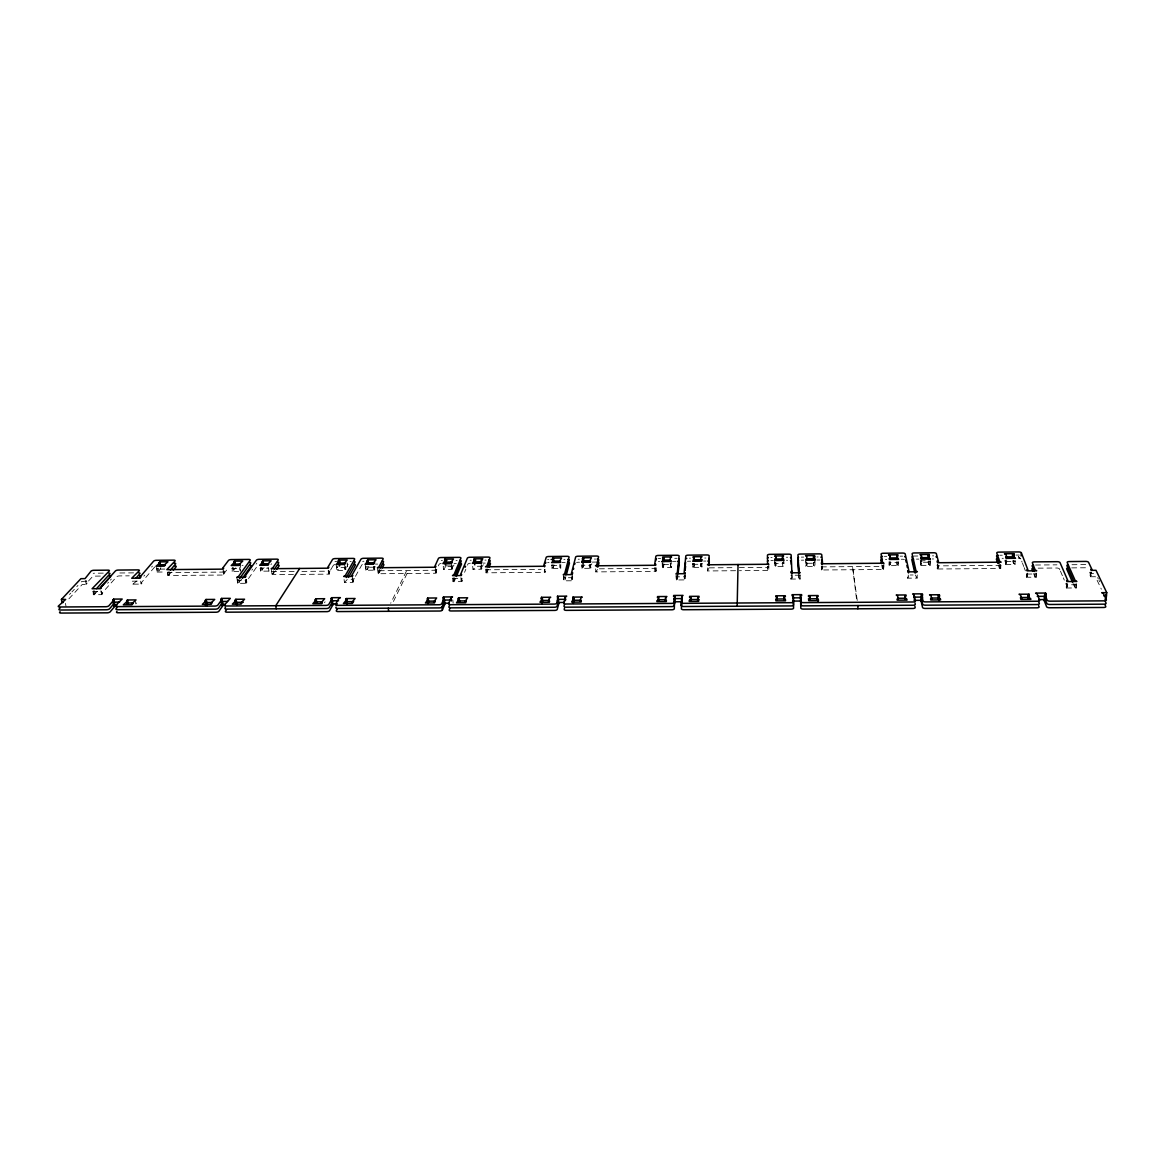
<?xml version="1.0" encoding="UTF-8"?>
<svg xmlns="http://www.w3.org/2000/svg" width="1165" height="1165" viewBox="0 0 1165 1165"><rect width="100%" height="100%" fill="white"/><g stroke="black" fill="none" stroke-linecap="round" stroke-linejoin="round"><path stroke-width="0.75" stroke-dasharray="5 3.75" d="M800.137 574.928L800.18 579.005L790.918 579.078L790.875 575M790.918 579.078L790.86 578.117L792.025 578.102L792.025 574.986M800.18 579.005L798.957 578.058L798.972 574.928M815.019 560.147L814.961 566.321L805.845 566.408L805.874 560.219M805.845 566.408L805.772 565.476L806.908 565.462L806.923 562.389L805.787 562.389L805.86 563.321L814.99 563.234L814.903 562.316L813.767 562.331L813.738 565.404L814.961 566.321M883.9 563.219L883.711 569.467L821.398 569.991L821.34 565.957M821.398 569.991L821.398 566.481M821.31 569.059L822.461 569.044L822.49 565.942M883.711 569.467L882.386 568.535L882.386 564.909M883.551 568.52L883.638 565.418L882.473 565.418M889.186 565.68L889.288 562.564L898.535 562.491L898.433 565.593L889.186 565.68L889.113 561.647M889.012 564.748L890.162 564.734L890.264 561.632M898.433 565.593L897.094 564.676L897.196 561.574M898.244 564.661L898.346 561.559M917.234 574.942L917.117 578.088L907.681 578.175L907.797 575.015M920.612 564.472L920.729 561.355L921.894 561.341L920.831 565.404L930.121 565.316L930.384 559.084M920.831 565.404L921.078 559.156M930.121 565.316L928.723 564.399L928.855 561.282L930.019 561.268L930.252 562.2L920.947 562.287L920.729 561.355M929.888 564.384L930.019 561.268M1000.851 565.04L1000.75 568.476L937.286 569.015L937.184 564.938M937.286 569.015L937.563 562.739M937.039 568.069L938.218 568.054L938.349 564.938M1000.75 568.476L999.235 567.544L999.439 564.399M1000.415 567.53L1000.619 564.384M708.917 567.981L707.592 570.952L738.129 570.69M1005.38 563.714L1005.584 560.583L1006.545 563.714L1005.38 563.714L1005.715 564.661L1015.123 564.574L1014.992 560.496L1015.123 564.574M1005.715 564.661L1006.109 558.385M1006.545 563.714L1006.749 560.583M1014.773 563.642L1013.594 563.642L1013.812 560.511M1036.384 573.748L1036.238 577.17L1026.627 577.243L1026.482 573.093M1026.627 577.243L1026.744 573.763M1026.263 576.282L1027.457 576.267L1027.69 573.078M692.898 567.384L692.898 563.423L692.898 567.384L701.869 567.311L701.927 566.394L700.806 566.408L700.733 563.35M1036.238 577.17L1034.651 576.209L1034.884 573.02M1035.86 576.194L1036.093 573.02M700.806 566.408L701.024 563.671L702.131 563.656M1076.242 583.971L1076.285 587.961L1066.47 588.019L1066.31 583.796M1066.47 588.019L1067.009 581.553M1066.048 587.014L1067.271 587.014L1067.533 583.782M692.986 566.467L694.107 566.467L694.34 563.729L693.219 563.744M1076.285 587.961L1074.625 586.956L1074.902 583.723M1075.848 586.956L1076.125 583.723M1090.12 575.772L1090.396 572.583L1091.62 572.568L1090.571 576.748L1095.42 576.719L1101.362 589.199M1090.571 576.748L1091.154 570.34M676.064 573.763L676.268 579.966L685.355 579.893L685.457 578.947L684.321 578.947L684.336 574.782M684.321 578.947L684.627 575.743M676.268 579.966L677.506 579.005L677.52 574.84M677.506 579.005L677.957 574.724M677.404 575.903L676.166 576.864L685.268 576.792L685.355 575.845L684.219 575.86M671.302 567.573L670.195 563.627L671.302 563.612L671.2 564.53L662.273 564.603L663.511 563.685L663.613 566.729L662.375 567.661L671.302 567.573L671.098 561.472M670.297 566.671L670.618 563.947L671.724 563.933M663.613 566.729L663.963 564.006L662.856 564.006M655.939 567.413L656.055 570.457L654.948 570.471L655.298 567.938M595.65 568.855L595.825 571.899L655.939 571.389L655.866 567.923M655.939 571.389L656.055 570.457M597.47 569.452L595.825 571.899M590.772 568.287L590.597 565.243L581.786 565.331L581.961 568.36L590.772 568.287L590.801 564.341M591.602 564.646L591.82 563.758M590.975 567.37L589.883 567.384L590.509 564.661M581.961 568.36L583.942 564.719M563.278 574.694L563.685 580.825L572.612 580.767L572.656 576.748L571.534 576.762L571.738 579.835L572.845 579.821M571.738 579.835L572.539 576.646M572.656 576.748L572.423 577.694L563.481 577.767L563.729 576.821L564.85 576.821L565.04 579.879L563.685 580.825M565.04 579.879L565.884 576.69M551.977 568.622L552.035 564.69L551.977 568.622L560.744 568.549L560.787 564.617L559.899 567.646L560.991 567.632M552.239 567.704L553.331 567.704L554.103 564.996M544.841 569.394L544.244 571.418L545.337 571.403L545.074 572.321L486.023 572.816L485.907 569.408M486.023 572.816L488.397 569.394M472.699 566.307L472.975 569.306L481.611 569.234L481.698 565.331L480.621 565.345L480.883 568.345L481.96 568.331M483.344 564.734L480.883 568.345M481.698 565.331L481.349 566.234L476.15 566.277M472.975 569.306L474.403 568.404M453.025 578.131L453.098 581.685L461.864 581.626L461.966 577.651M461.864 581.626L461.777 578.117M462.257 580.68L461.151 580.694L462.01 578.583M464.573 572.321L465.825 569.234M467.485 565.156L467.908 564.137A2.184 0.874 -5.2 0 1 470.412 563.234M453.098 581.685L453.185 577.724M453.491 580.753L454.583 580.753L455.457 578.641M452.209 565.593L451.816 566.496L443.21 566.569L443.516 569.568L452.122 569.496L452.209 565.593L451.132 565.607L451.423 568.593L452.501 568.593M454.03 565.01L451.423 568.593M446.151 565.972L443.516 569.568M377.416 567.748L378.13 573.733L436.161 573.238L436.249 569.336M436.234 569.394L435.841 570.238L377.78 570.748L379.586 569.336M436.569 572.335L435.492 572.335L436.831 569.35M438.39 565.884L439.045 564.399A2.184 0.874 -5.7 0 1 441.185 563.51M393.421 601.475L407.08 573.486L406.745 570.486L390.683 603.252M378.13 573.733L381.508 569.336M374.373 570.166L374.489 566.307L374.373 570.166L365.868 570.238L365.14 564.297M374.853 569.277L373.79 569.277L375.232 566.612M365.868 570.238L365.999 566.379L365.504 567.268L374.009 567.195M366.363 569.35L367.426 569.336L368.883 566.671L367.834 566.671M344.083 579.515L344.461 582.529L353.082 582.456L353.213 578.524L352.136 578.539L352.529 581.539L353.607 581.539M352.529 581.539L354.276 578.408M355.442 576.326L361.689 565.112A2.17 0.845 -6.8 0 1 362.664 564.486M353.213 578.524L351.087 579.456M347.257 579.5L344.461 582.529M346.384 566.86L344.84 569.539L344.447 566.569L345.51 566.569L345.889 569.525M324.525 602.771L325.093 601.795M345.51 566.569L345 567.457L336.525 567.53L338.112 566.627M344.607 564.486L345.379 570.428L336.918 570.5L337.049 566.641M300.57 574.389L329.142 574.141L329.273 570.268M329.68 573.238L328.617 573.253L330.103 570.777M330.7 569.787L331.865 567.821M332.156 567.326L333.336 565.375A2.17 0.845 -7.2 0 1 334.938 564.574M329.142 574.141L328.938 570.835M293.449 574.447L272.129 574.622L272.29 570.763L271.678 571.666L294.789 571.462M272.726 573.733L275.785 570.748M268.969 571.098L268.518 568.141L260.159 568.214L260.611 571.17L268.969 571.098L269.581 570.195L268.533 570.209L268.081 567.268M270.95 564.603L271.561 563.729M260.611 571.17L260.785 567.326M261.237 570.268L264.12 567.603M246.383 579.384L246.864 582.369L245.8 582.384L257.305 566.074A2.184 0.83 -8.3 0 1 257.815 565.666M236.772 577.389L237.747 583.359L246.208 583.286L246.864 582.369M246.208 583.286L246.223 579.617M251.873 570.166L252.587 569.146M256.14 564.137L256.839 563.132M237.747 583.359L237.922 579.456M238.403 582.442L241.679 579.311M237.835 579.573L237.252 580.374L245.742 580.301M238.81 571.36L232.17 571.418L235.796 567.865M232.17 571.418L232.33 567.588L232.811 570.53M167.629 572.292L167.935 575.51L223.971 575.029L224.146 571.185L223.112 571.2L223.593 574.141L224.641 574.141M224.146 571.185L223.476 572.088L167.396 572.568M223.593 574.141L228.704 567.297M167.935 575.51L168.139 571.68M168.663 574.607L171.706 572.146M136.625 602.96L135.824 603.921L135.227 600.878M156.081 566.219L157.159 572.073L158.935 571.17L160.857 567.675M158.935 571.17L158.396 568.258L157.362 568.258L156.62 569.146L164.833 569.073M154.683 567.005L140.921 583.199L141.97 583.184L141.183 584.102L132.868 584.16L132.446 581.044M132.3 581.204L140.717 581.029M143.863 576.136L144.737 575.117M151.596 567.078L152.455 566.088M136.48 581.16L132.868 584.16M100.889 590.757L101.501 593.742L116.573 576.821A2.228 0.816 -10.1 0 1 119.413 575.918L129.242 575.83M93.185 591.208L93.317 594.718L101.719 594.66L102.549 593.728L101.938 590.742M92.705 591.747L101.53 591.208M107.588 583.286L108.534 582.223M110.413 580.126L111.345 579.078M93.317 594.718L97.146 591.616M68.91 598.81L82.147 584.553L86.268 584.524L87.113 583.621L86.501 580.68M86.137 581.073L81.535 581.612L82.147 584.553M69.492 594.5L70.716 593.189M71.939 591.893L74.356 589.286M76.773 586.709L77.968 585.427M336.67 561.515L335.564 561.53A2.184 0.845 -7.2 0 0 334.967 561.559M350.053 561.384L351.175 561.384M441.273 560.525L442.409 560.511M456.025 560.38L457.161 560.38M470.136 560.249L471.272 560.234M484.946 560.117L486.082 560.103M563.845 559.36L564.996 559.346M578.204 559.229L579.355 559.215M594.441 559.069L595.606 559.069M658.298 558.472L660.642 558.443M674.739 558.312L677.098 558.297M689.36 558.181L690.539 558.166M704.709 558.035L705.888 558.02M770.91 557.409L772.104 557.394M786.448 557.249L787.642 557.249M801.331 557.118L803.733 557.088M816.956 556.972L818.15 556.957M884.337 556.331L886.769 556.302M900.166 556.171L902.613 556.156M914.088 556.04L917.758 556.011M932.451 555.865L933.675 555.865M999.832 555.239L1002.308 555.21M1015.953 555.079L1018.428 555.064A2.374 0.917 3.2 0 1 1019.317 555.108M241.985 565.345L243.077 565.331M347.083 564.37L348.204 564.355M375.479 564.108L377.722 564.093M454.044 563.379L456.301 563.365M482.936 563.117L485.208 563.088M561.734 562.389L565.185 562.36M579.544 562.229L578.379 562.229A2.199 0.888 -3.5 0 0 576.602 562.578M592.286 562.113L595.766 562.069M658.414 561.501L659.579 561.486M672.496 561.37L676.02 561.326M690.627 561.195L688.267 561.224A2.228 0.903 -1.7 0 0 687.452 561.297M703.602 561.079L705.961 561.064M770.91 560.452L773.298 560.438M786.448 560.307L787.642 560.307M801.316 560.176L803.719 560.161M816.927 560.03L819.33 560.015A2.272 0.917 0.4 0 1 819.956 560.045M885.458 559.404L886.682 559.389M901.288 559.258L902.496 559.244A2.301 0.917 1.7 0 1 904.36 559.564M916.418 559.113L918.865 559.098M932.32 558.967L933.544 558.952M1002.118 558.326L1003.356 558.312M445.481 565.083L452.326 565.025M774.725 562.68L775.861 562.666L775.875 565.739L774.769 566.671L783.841 566.598L783.841 560.423M774.667 563.001L775.788 562.986L775.875 565.739M1004.376 560.933L1005.555 560.918M1013.739 560.846L1012.574 560.86L1013.594 563.642M231.689 568.476L240.005 568.404L240.471 571.345M551.773 565.593L560.54 565.52L560.744 568.549M692.826 564.326L701.781 564.253L701.854 563.336L701.869 567.311M1005.905 561.515L1015.327 561.443M337.442 569.598L338.505 569.598M783.652 562.011L782.56 562.928L782.676 565.68L783.841 566.598M157.159 572.073L165.372 572M103.277 573.122L94.452 573.209A2.243 0.801 -10.3 0 0 93.2 573.355M133.596 572.86L118.83 572.991A2.228 0.816 -10.1 0 0 118.029 573.063M301.924 571.403L328.734 571.17M485.747 569.802L541.143 569.321M599.393 568.811L655.822 568.331M709.427 567.865L734.256 567.646M739.353 567.603L768.784 567.34L768.769 566.481M821.427 566.889L883.813 566.35L883.638 565.418M1000.953 565.331L937.432 565.884L937.199 564.996M1035.554 565.025L1056.946 564.836M1071.989 564.719L1085.431 564.588A2.446 0.932 4.2 0 1 1086.348 564.661M767.648 569.51L767.619 566.423L767.648 569.51L768.798 570.428L739.396 570.69M100.336 576.078L95.035 576.122A2.228 0.816 -10.4 0 0 92.181 577.024L86.079 583.621L87.113 583.621M1038.175 568.156L1056.699 568.01A2.432 0.947 3.9 0 1 1059.495 568.942L1059.961 570.034M1071.727 567.879L1085.154 567.763A2.446 0.947 4.3 0 1 1087.79 568.433M452.792 578.656L461.573 578.583M910.156 575L913.112 574.971M1026.86 574.068L1036.471 573.981M1093.586 573.529L1090.862 573.544L1090.396 572.583M1076.562 584.728L1066.747 584.786L1066.397 583.985M101.501 593.742L102.549 593.728M1020.613 558.734L1018.327 556.622L1020.904 559.069M1097.678 577.607L1098.333 578.99M1099.003 580.374L1099.658 581.757M1089.654 572.219L1091.328 575.772M1073.096 583.505L1074.625 586.956M1060.441 571.141L1062.844 576.733M1063.339 577.855L1064.3 580.126M1065.786 583.549L1067.271 587.014M1033.617 573.559L1034.651 576.209M1021.705 561.181L1022.113 562.229M1022.52 563.292L1023.729 566.496M1024.151 567.573L1025.375 570.806M1026.627 574.068L1027.457 576.267M998.347 564.952L999.235 567.544M937.403 564.967L938.218 568.054M928.723 564.399L928.039 561.617L929.189 561.603L928.971 560.685L919.738 560.773L921.107 561.676L921.763 564.457M917.117 578.088L915.239 574.957M908.19 575.015L908.656 577.199L907.477 577.199L907.681 578.175M65.415 603.397L66.055 606.412M85.467 580.68L86.268 584.524M94.598 590.801L95.21 593.786M93.549 590.801L94.161 593.786M896.526 561.894L897.094 564.676M101.107 591.674L101.719 594.66M889.638 561.967L890.162 564.734M140.63 581.146L141.183 584.102M157.362 568.258L157.901 571.185M169.173 571.666L169.697 574.607M881.745 564.938L882.386 568.535M222.996 569.132L223.971 575.029M233.379 567.573L233.859 570.515M240.179 564.559L240.645 567.515M239.611 567.515L240.077 570.457M238.971 579.442L239.451 582.427M245.32 579.398L245.8 582.384M261.819 567.326L262.271 570.268M271.227 568.695L272.129 574.622M273.338 570.763L273.775 573.719M857.236 600.456L852.547 566.612L856.464 598.621M328.224 570.282L328.617 573.253M336.132 564.559L336.918 570.5M352.311 576.427L353.082 582.456M347.563 563.015L347.432 566.86L347.053 563.904M367.062 566.365L367.426 569.336M373.426 566.307L373.79 569.277M379.324 569.831L379.688 572.816M378.261 569.845L378.61 572.831M435.535 567.224L436.161 573.238M435.171 569.336L435.492 572.335M452.821 600.019L453.141 603.135M454.292 577.709L454.583 580.753M451.525 563.496L452.122 569.496M822.213 566.481L822.461 569.044M460.859 577.651L461.151 580.694M481.087 563.219L481.611 569.234M487.188 568.884L487.451 571.899M486.096 568.899L486.358 571.913M814.568 561.719L814.655 562.637L813.519 562.651L813.738 565.404M806.908 565.462L806.704 562.71L805.51 561.807M544.856 569.292L545.074 572.321M553.127 564.69L553.331 567.704M563.729 576.821L563.933 579.893M559.695 564.617L559.899 567.646M800.151 575.219L790.889 575.233M572.219 574.622L572.612 580.767M798.768 574.811L798.957 578.058M583.097 564.413L583.286 567.442M582.005 564.428L582.18 567.442M589.708 564.355L589.883 567.384M791.851 574.869L792.025 578.102M654.832 567.413L654.948 570.471M662.39 563.7L662.506 566.743M662.157 561.545L662.375 567.661M676.268 575.918L676.37 579.005M685.18 573.69L685.355 579.893M774.638 562.083L774.754 563.598L783.841 563.51L783.812 562.593L782.676 562.608L782.676 565.68M694.02 563.409L694.107 566.467M707.534 567.879L707.592 570.952M768.769 564.253L768.798 570.428M774.754 560.511L774.769 566.671M362.694 561.413A2.184 0.845 -6.8 0 1 363.917 561.253M547.608 559.666A2.199 0.888 -4 0 1 548.832 559.506M1018.225 558.181A2.374 0.917 3.3 0 1 1020.802 558.909M547.623 562.724A2.184 0.888 -4 0 1 549.05 562.506"/><path stroke-width="1.5" d="M564.501 608.232L564.224 609.353A2.345 1.005 -3.7 0 0 566.292 610.358L671.826 609.79A2.359 1.019 -1.9 0 0 674.302 608.742L674.739 596.451L673.559 596.465L673.676 595.461L683.054 595.402L681.787 596.407L681.394 608.712A2.374 1.019 -1.6 0 0 683.666 609.732L791.224 609.149A2.403 1.034 0.3 0 0 793.583 608.101L793.278 595.694L792.083 595.694L792.04 594.689L801.607 594.631L801.666 595.635L800.471 595.65L800.806 608.057A2.417 1.034 0.5 0 0 803.282 609.091L912.923 608.494A2.461 1.034 2.3 0 0 915.151 607.431L914.904 606.295M809.719 599.815L809.733 596.596L808.539 596.611L808.466 595.592L818.063 595.533L818.15 596.553L816.942 596.553L816.913 599.771L818.413 599.611L818.5 600.645L808.83 600.703L808.758 599.669M813.563 556.491L813.534 559.579L814.67 559.564L814.626 555.574L805.539 555.661L806.748 556.564L806.952 559.302L805.801 559.302L805.874 560.219L815.019 560.147L813.796 559.229L813.563 556.491L814.699 556.491M818.005 601.956L818.034 598.752L808.437 598.81M857.862 608.785L857.935 605.552M738.042 564.53L737.168 606.222M889.725 558.865L889.827 555.763L888.502 554.875L897.691 554.788L896.628 558.807L897.778 558.792M897.691 554.788L897.589 557.875L889.929 557.948M904.957 595.999L904.841 599.247L906.821 599.072L907.025 600.106L897.225 600.164L897.021 599.13L898.244 599.13L897.647 596.043L896.235 595.038L905.977 594.966L906.181 595.985L904.957 595.999L905.598 599.087M922.636 594.864L921.413 594.864L921.165 601.344L922.374 601.344L922.403 593.844L912.661 593.902L914.103 594.922L914.452 600.412M921.238 558.574L921.355 555.472L919.986 554.569L929.233 554.482L929.321 558.501L928.17 558.516L928.301 555.399L929.452 555.399M922.374 601.344L922.272 597.077L913.753 597.135M939.616 595.781L938.378 595.781L938.233 599.043L940.388 598.868L940.65 599.902L930.791 599.96L930.544 598.927L931.767 598.927L931.039 595.839L929.568 594.82L939.354 594.747L939.456 599.028L939.208 597.995L931.053 598.053M939.063 601.242L939.354 594.747M709.077 565.447L709.31 561.923A2.228 0.903 -1.4 0 0 707.752 561.079M708.815 565.418L709.237 558.88A2.228 0.903 -1.4 0 0 708.917 558.399M1014.162 554.584L1012.982 554.598L1012.778 557.729L1013.958 557.715L1013.812 553.666L1004.448 553.754L1005.948 554.671L1006.953 557.438L1005.774 557.452L1006.109 558.385L1015.545 558.297L1014.016 557.38M1013.812 553.666L1013.608 556.797L1005.803 556.87M1021.123 555.953L1021.341 552.822A2.374 0.903 3.2 0 0 1018.647 551.933L998.784 552.123A2.359 0.903 2.9 0 0 996.774 553.069L999.643 561.253L1001.143 562.171L937.563 562.739L937.315 561.807L938.495 561.792L936.354 553.652A2.33 0.903 2 0 0 933.806 552.763L914.205 552.953A2.315 0.903 1.8 0 0 912.122 553.885L915.967 570.821L917.365 571.782L907.914 571.855L907.71 570.894L908.889 570.894L905.205 553.943A2.315 0.903 1.6 0 0 902.715 553.055L883.216 553.244A2.301 0.903 1.3 0 0 881.089 554.176L882.56 562.302L883.9 563.219L821.471 563.787L821.383 562.855L822.534 562.841L821.747 554.758A2.272 0.903 0.4 0 0 819.388 553.87L800.137 554.059A2.272 0.903 0.1 0 0 797.938 554.977L798.986 571.797L800.209 572.743L790.918 572.816L790.875 571.869L792.04 571.855M1029.35 595.213L1028.098 595.213L1027.865 598.49L1030.501 598.315L1030.894 599.363L1020.904 599.422L1020.525 598.373L1021.763 598.373L1020.642 595.257L1019.025 594.237L1028.957 594.179L1029.103 598.49M1028.957 594.179L1028.724 597.456L1020.453 597.499M697.791 597.31L697.558 600.354L698.752 600.339L698.665 601.358L689.185 601.417L689.272 600.397L690.452 600.397L690.714 597.354L689.534 597.368L689.622 596.364L699.058 596.305L698.971 597.31L697.791 597.31L697.879 600.499M1044.204 600.616L1044.699 594.077L1045.952 594.063L1045.442 600.616L1044.204 600.616L1046.592 606.717A2.548 1.034 4.3 0 0 1049.519 607.766L1103.706 607.475A2.578 1.034 5 0 0 1105.745 606.397L1105.017 604.853M1045.442 600.616L1045.544 593.043L1035.612 593.101L1037.243 594.121L1039.573 600.179A2.548 1.034 4.1 0 1 1037.462 601.242L925.491 601.897A2.476 1.034 2.4 0 1 922.782 600.878L921.413 594.864M694.165 557.627L693.932 560.35L692.738 561.268L701.709 561.181L701.781 560.278L700.66 560.292L700.864 557.569L702.058 556.652L693.131 556.739L693.059 557.642L694.165 557.627L694.253 560.685M1021.341 552.822L1027.909 569.903L1026.715 569.903L1027.079 570.865L1036.704 570.792L1035.132 569.831L1032.365 562.841A2.417 0.932 3.5 0 1 1034.36 561.88L1057.208 561.676A2.432 0.932 3.8 0 1 1060.004 562.593L1067.81 580.549L1066.587 580.563L1067.009 581.553L1076.853 581.481L1075.179 580.49L1067.184 562.535A2.432 0.932 4 0 1 1069.15 561.574L1085.722 561.413A2.446 0.932 4.2 0 1 1088.561 562.346L1091.896 569.365L1090.688 569.379L1091.154 570.34L1096.003 570.297L1106.75 592.635L1106.124 599.203L1104.871 599.218M685.151 570.442L685.559 566.277M793.278 595.694L793.583 604.883A2.417 1.034 0.2 0 1 791.224 605.917L683.564 606.528A2.374 1.019 -1.7 0 1 681.307 605.509L681.787 596.407M681.307 605.509L682.107 599.582M684.743 570.53L685.573 562.185M677.637 573.777L679.21 559.171A2.228 0.903 -1.9 0 0 678.642 558.545M678.074 573.661L679.312 562.2A2.214 0.903 -1.9 0 0 677.593 561.341M674.739 596.451L674.098 602.363A2.374 1.019 -1.9 0 1 671.608 603.397L565.87 604.009A2.345 1.005 -3.7 0 1 563.802 603.019L565.316 597.164L566.714 596.16L557.511 596.218L558.821 603.499L557.263 609.382A2.345 1.005 -3.9 0 1 554.671 610.416L451.088 610.97A2.33 0.99 -5.7 0 1 449.224 609.979L449.821 608.509M665.623 597.514L665.244 600.543L666.424 600.543L666.307 601.562L656.871 601.606L657.002 600.601L658.691 600.732L658.575 597.558L657.409 597.572L657.541 596.567L666.904 596.509L665.623 597.514L665.725 600.703M662.637 557.933L662.754 557.03L671.637 556.943L670.414 557.86L670.079 560.569L671.2 560.554L671.098 561.472L662.157 561.545L663.395 560.627L663.744 557.918L662.637 557.933L662.754 560.977L663.861 560.962L663.744 557.918M662.754 560.977L662.87 560.074L669.962 560.001M658.181 600.587L658.575 597.558M655.109 565.389L655.327 563.875M655.749 560.875L655.968 559.389A2.214 0.888 -2.2 0 1 656.536 558.821M597.194 566.918L598.752 559.928A2.199 0.888 -3.2 0 0 597.15 559.069M598.024 566.933L598.912 562.943A2.199 0.888 -3.2 0 0 597.121 562.069M582.66 561.719L582.485 558.69L583.578 558.69L583.767 561.705L582.66 561.719L582.893 560.816L589.898 560.758M573.18 601.111L573.923 598.096L572.758 598.111L572.962 601.256L573.209 600.266L580.913 600.208M583.578 558.69L581.597 562.287L590.422 562.214L590.626 561.312L589.534 561.312L591.471 557.715L582.704 557.802L582.485 558.69M572.758 598.111L573.005 597.106L582.252 597.048L580.869 598.053L580.155 601.067L581.32 601.053L581.087 602.072L571.767 602.13L572.015 601.111L574.112 601.256L573.923 598.096M564.486 604.344L564.02 606.179A2.345 1.005 -3.7 0 0 566.074 607.183L671.724 606.601A2.374 1.019 -1.9 0 0 674.2 605.552L674.841 599.64L673.967 599.64M565.418 600.674L565.316 597.164M572.627 572.539L572.219 574.622L563.278 574.694L564.646 573.748L569.059 557.19A2.199 0.888 -3.7 0 0 567.122 556.317L548.628 556.506A2.199 0.874 -4 0 0 546.196 557.409L543.807 565.345L544.914 565.345L544.477 566.874M573.428 569.394L573.69 568.36M574.753 564.224L575.015 563.205M566.438 574.593L569.437 563.205A2.199 0.888 -3.7 0 0 567.894 562.346M558.821 603.499L557.671 603.499L557.511 596.218M565.404 574.694L569.248 560.205A2.199 0.888 -3.7 0 0 567.894 559.36M557.671 603.499L557.715 599.363L565.768 599.305M558.385 597.208L556.826 603.062A2.345 1.005 -3.9 0 1 554.234 604.082L450.462 604.693A2.33 0.976 -5.7 0 1 448.583 603.703L450.986 597.893L452.515 596.902L443.472 596.961L443.69 604.169L444.826 604.169L444.185 597.936L443.05 597.936M542.366 598.3L541.448 601.46L541.507 597.31L550.71 597.252L549.283 598.257L548.453 601.256L549.603 601.256L549.327 602.261L540.065 602.32L540.356 601.315L542.599 601.446L542.366 598.3L541.215 598.3M553.695 558.967L552.807 561.996L553.899 561.981L552.865 558.079L561.588 558.006L559.491 561.603L560.583 561.588L560.336 562.491L551.569 562.564L552.924 561.661M545.511 563.379L545.817 562.389M489.329 566.904L490.45 563.933A2.184 0.874 -4.9 0 0 489.009 563.074M487.946 566.889L490.188 560.947A2.184 0.874 -4.9 0 0 488.761 560.088M473.849 559.724L474.213 558.836L482.82 558.763L480.344 562.331L481.436 562.316L481.087 563.219L472.422 563.307L474.927 559.71L473.849 559.724L474.126 562.724L475.204 562.71L474.927 559.71M459.272 598.825L456.534 602.815L465.68 602.771L466.073 601.766L464.922 601.766L467.616 597.791L458.544 597.849L458.442 601.956L459.578 601.956L459.272 598.825L458.136 598.839M458.442 601.956L458.544 597.849M474.126 562.724L474.475 561.836L481.363 561.763M449.501 605.378L448.904 606.834A2.33 0.99 -5.7 0 0 450.768 607.839L554.453 607.256A2.345 1.005 -3.9 0 0 557.045 606.222L558.603 600.354L557.452 600.354M465.126 567.253L465.549 566.234M443.69 604.169L443.472 596.961M337.34 608.771L336.321 610.591A2.33 0.961 -7.6 0 0 338.01 611.581L439.686 611.028A2.33 0.99 -5.9 0 0 442.38 610.009L444.826 604.169M456.331 576.529L461.486 564.195A2.184 0.874 -5.4 0 0 460.088 563.336M442.38 610.009L442.059 606.878L444.506 601.053L443.37 601.067L443.792 600.077L451.7 600.019M455.166 575.612L461.194 561.224A2.184 0.874 -5.4 0 0 459.811 560.365M444.185 597.936L441.739 603.747A2.33 0.976 -5.9 0 1 439.03 604.751L337.18 605.363A2.33 0.961 -7.5 0 1 335.491 604.373L338.738 598.621L340.398 597.63L331.515 597.689L331.792 604.839L332.899 604.824L332.069 598.65L330.962 598.664M428.312 599.028L425.414 603.004L434.501 602.946L434.938 601.956L433.802 601.956L436.642 597.98L427.613 598.038L427.511 602.145L428.633 602.145L428.312 599.028L427.176 599.028M445.554 560.001L442.904 563.569L451.525 563.496L451.918 562.593L450.84 562.608L453.447 559.04L444.884 559.127L444.782 563.001L445.86 562.986L445.554 560.001L444.491 560.001M427.511 602.145L427.948 601.155L435.171 601.111M444.782 563.001L445.176 562.098L452.035 562.04M382.295 567.85L383.853 564.909A2.17 0.859 -6.6 0 0 382.571 564.049M380.373 567.836L383.489 561.952A2.184 0.859 -6.6 0 0 382.222 561.093M346.733 599.538L343.427 603.499L352.398 603.441L352.937 602.451L351.815 602.465L355.077 598.504L346.151 598.562L346.02 602.64L347.126 602.64L346.733 599.538L345.612 599.553M368.155 560.729L365.14 564.297L373.645 564.21L374.125 563.321L373.062 563.336L376.047 559.783L367.587 559.855L367.456 563.714L368.519 563.7L368.155 560.729L367.092 560.744M346.02 602.64L346.558 601.664L353.679 601.621M367.456 563.714L367.587 559.855M336.117 607.125L335.913 607.489A2.33 0.961 -7.6 0 0 337.588 608.465L439.365 607.897A2.33 0.976 -5.9 0 0 442.059 606.878M332.899 604.824L329.622 610.62A2.33 0.961 -7.7 0 1 326.812 611.64L226.986 612.178A2.33 0.932 -9.2 0 1 225.486 611.188L226.505 609.746M348.437 577.418L355.383 565.171A2.17 0.845 -7 0 0 354.145 564.311M346.282 577.534L355.005 562.214A2.184 0.845 -7 0 0 353.781 561.37M331.792 604.839L331.515 597.689M332.069 598.65L328.778 604.417A2.33 0.947 -7.7 0 1 325.967 605.421L225.952 606.004A2.33 0.932 -9.1 0 1 224.452 605.028L230.306 598.344L221.583 598.402L220.884 599.378L221.903 605.494L222.996 605.48L221.976 599.363L220.884 599.378M315.642 602.829L315.802 598.766L324.671 598.708L321.263 602.64L322.37 602.64L321.802 603.63L312.875 603.688L316.327 599.727L315.22 599.742L315.642 602.829L316.749 602.829L316.327 599.727M338.622 563.976L338.243 561.02L339.292 561.006L339.685 563.962L338.622 563.976L339.146 563.088L345.889 563.03M339.292 561.006L336.132 564.559L344.607 564.486L345.131 563.583L344.068 563.598L347.185 560.059L338.767 560.132L338.243 561.02M315.22 599.742L315.802 598.766M299.711 568.447L275.756 605.713L276.221 608.814M276.775 569.277L279.076 565.87A2.184 0.83 -8.1 0 0 277.78 565.01M274.343 569.277L278.639 562.928A2.184 0.83 -8 0 0 277.518 562.083M235.621 603.31L235.126 600.252L236.218 600.237L236.728 603.31L235.621 603.31L236.306 602.334L243.31 602.29M262.635 564.676L262.795 560.86L271.11 560.787L267.63 564.311L268.678 564.297L268.067 565.185L259.708 565.258L263.217 561.734L262.183 561.734L262.635 564.676L263.669 564.676L263.217 561.734M235.126 600.252L235.811 599.276L244.563 599.218L240.762 603.135L241.869 603.135L241.184 604.111L232.374 604.169L236.218 600.237M262.183 561.734L262.795 560.86M225.486 607.402L224.976 608.115A2.33 0.932 -9.2 0 0 226.476 609.091L326.389 608.538A2.33 0.961 -7.7 0 0 329.2 607.518L332.491 601.752L331.37 601.752L331.938 600.776L338.593 600.732M221.903 605.494L222.602 604.504L221.583 598.402M222.996 605.48L218.904 611.232A2.33 0.932 -9.3 0 1 215.991 612.237L117.971 612.761A2.345 0.903 -10.6 0 1 116.646 611.785L116.951 611.421M242.422 578.277L251.087 566.132A2.184 0.83 -8.4 0 0 249.834 565.273M239.713 578.408L250.635 563.205A2.184 0.83 -8.4 0 0 249.558 562.36M221.976 599.363L217.855 605.072A2.33 0.917 -9.3 0 1 214.942 606.077L116.748 606.645A2.345 0.888 -10.5 0 1 115.422 605.684L122.179 599.043L113.617 599.101L112.787 600.062L113.995 606.12L115.058 606.12L113.617 599.101M205.797 603.499L205.273 600.441L206.365 600.426L206.889 603.485L205.797 603.499L206.525 602.523L211.739 602.494M234.296 564.938L234.456 561.137L242.742 561.064L239.131 564.574L240.179 564.559L239.524 565.447L231.209 565.52L234.849 561.996L233.816 562.011L234.296 564.938L235.33 564.938L234.849 561.996M205.448 605.451L206.889 603.485M206.365 600.426L202.375 604.344L211.142 604.3L211.855 603.31L210.763 603.324L214.709 599.407L206.001 599.465L205.273 600.441M233.816 562.011L234.456 561.137M173.308 570.195L176.09 566.816A2.184 0.801 -9.4 0 0 174.75 565.957M170.381 570.195L175.566 563.904A2.184 0.801 -9.3 0 0 174.24 563.059M126.621 600.936L127.699 600.936L123.33 604.824L131.98 604.781L132.795 603.79L131.718 603.805L136.043 599.917L127.436 599.975L126.621 600.936L127.218 603.98L128.034 603.004L133.189 602.975M159.576 565.637L160.61 565.622L160.071 562.71L156.081 566.219L164.309 566.146L165.037 565.258L164.017 565.273L167.964 561.778L159.78 561.85L159.052 562.724L159.576 565.637L160.319 564.763L165.226 564.719M116.951 607.664L116.034 608.742A2.345 0.903 -10.5 0 0 117.359 609.703L215.467 609.164A2.33 0.932 -9.3 0 0 218.379 608.159L222.486 602.422L221.394 602.436L222.093 601.46L227.539 601.431M115.058 606.12L110.18 611.814A2.345 0.903 -10.7 0 1 107.165 612.819L60.973 613.067A2.359 0.888 -11.2 0 1 59.75 612.091L60.085 611.741M138.955 578.262L153.591 561.195A2.199 0.801 -9.5 0 1 156.372 560.307L173.716 560.147A2.199 0.801 -9.3 0 1 175.041 560.991L166.857 569.627L222.996 569.132L223.665 568.229L222.617 568.243L228.457 560.467A2.184 0.816 -8.6 0 1 231.18 559.579L248.728 559.418A2.184 0.816 -8.4 0 1 250.169 560.263L238.49 576.457L236.772 577.389L245.262 577.316L245.902 576.398L244.854 576.413L256.387 560.205A2.184 0.816 -8.2 0 1 259.081 559.317L276.717 559.142A2.184 0.83 -8 0 1 278.202 560.001L272.887 567.792L271.227 568.695L328.341 568.185L328.88 567.282L327.816 567.297L332.549 559.477A2.184 0.845 -7.2 0 1 335.171 558.574L353.024 558.399A2.184 0.845 -7 0 1 354.626 559.258L345.291 575.568L343.69 576.5L352.311 576.427L352.835 575.51L351.757 575.525L360.961 559.2A2.184 0.845 -6.8 0 1 363.553 558.297L381.494 558.122A2.184 0.845 -6.5 0 1 383.139 558.982L378.96 566.831L377.416 567.748L435.535 567.224L435.943 566.321L434.865 566.336L438.433 558.443A2.184 0.859 -5.7 0 1 440.967 557.54L459.141 557.365A2.184 0.859 -5.4 0 1 460.903 558.239L453.986 574.665L452.501 575.597L461.282 575.539L461.675 574.607L460.568 574.607L467.34 558.166A2.184 0.859 -5.2 0 1 469.859 557.263L488.106 557.088A2.184 0.874 -4.9 0 1 489.926 557.948L486.926 565.87L485.485 566.787L544.638 566.248M113.995 606.12L116.966 605.145M135.912 578.219L139.815 573.69A2.228 0.816 -9.9 0 0 138.708 572.816M100.044 588.412L108.549 578.947M109.481 577.913L110.413 576.879A2.228 0.816 -10.2 0 0 109.175 576.005M96.549 588.645L109.83 573.952A2.228 0.816 -10.2 0 0 108.767 573.078M60.085 607.999L59.095 609.062A2.359 0.888 -11.2 0 0 60.318 610.023L106.554 609.776A2.345 0.888 -10.7 0 0 109.568 608.771L114.461 603.091L113.384 603.091L114.228 602.13L119.573 602.101M63.391 602.451L62.065 602.465L61.425 599.436L80.909 578.67L85.045 578.626L90.986 571.185A2.243 0.801 -10.3 0 1 93.855 570.282L108.01 570.151A2.228 0.801 -10.2 0 1 109.248 571.025L92.093 588.747L100.496 588.689L101.34 587.757L100.292 587.772L115.408 570.966A2.228 0.816 -10 0 1 118.262 570.064L137.965 569.889A2.228 0.816 -9.8 0 1 139.247 570.748L131.732 578.248L140.062 578.175L140.834 577.272L139.8 577.287M159.052 562.724L160.071 562.71M782.56 556.797L782.662 559.52L783.841 560.423L774.754 560.511L775.861 559.593L775.774 556.855L774.623 555.967L783.652 555.88L782.56 556.797L782.56 559.87L783.695 559.855M338.899 561.501L340.02 561.486M444.666 560.496L446.938 560.467M474.679 560.205L475.83 560.19M551.147 559.477L553.448 559.462M1012.225 555.122L1013.463 555.108M234.937 564.064L239.903 564.02M263.246 563.802L268.227 563.758M367.951 562.826L374.708 562.768M560.045 561.035L553.069 561.093L552.865 558.079M693.219 559.783L702.131 559.71M774.623 559.025L783.652 558.938M807.345 558.719L814.597 558.661L814.67 559.564M921.399 557.656L929.102 557.584L929.321 558.501M339.292 564.442L340.398 564.428M444.972 563.467L447.229 563.438M474.956 563.19L476.092 563.176M581.859 562.2L584.175 562.185M661.924 561.457L664.268 561.443M812.121 560.074L814.524 560.059M928.651 558.996L929.874 558.996M1012.021 558.239L1013.259 558.224M767.604 563.336L768.769 564.253L707.461 564.792L708.64 563.875L709.179 555.836A2.228 0.903 -1.4 0 0 707.009 554.962L688.093 555.152A2.228 0.888 -1.7 0 0 685.792 556.069L684.132 572.758L685.268 572.743L685.18 573.69L676.064 573.763L677.302 572.816L679.122 556.127A2.228 0.888 -1.9 0 0 676.996 555.254L658.181 555.443A2.214 0.888 -2.2 0 0 655.851 556.346L654.701 564.355L655.822 564.341L655.691 565.258L595.475 565.797L596.8 564.879L598.577 556.899A2.199 0.888 -3.2 0 0 596.596 556.04L578.015 556.215A2.199 0.888 -3.5 0 0 575.612 557.132L571.345 573.69L572.466 573.69M61.425 599.436L65.662 599.422L58.439 606.018A2.359 0.874 -11.1 0 0 59.663 606.994L105.942 606.717A2.359 0.888 -10.6 0 0 108.942 605.727L113.85 600.062L112.787 600.062M1106.75 592.635L1101.726 592.679L1103.473 593.699L1106.371 599.786A2.592 1.034 4.9 0 1 1104.333 600.849L1050.029 601.169A2.548 1.034 4.2 0 1 1047.102 600.135L1044.699 594.077M784.162 596.771L784.278 599.815L785.487 599.815L785.516 600.834L775.905 600.892L775.875 599.873L777.07 599.859L776.982 596.815L775.788 596.815L775.759 595.81L785.312 595.737L785.356 596.757L784.162 596.771L784.162 599.975M673.778 598.635L681.976 598.577M792.622 597.893L800.996 597.834M1037.229 596.364L1045.296 596.305L1045.704 597.339L1044.452 597.354L1046.84 603.426A2.548 1.034 4.3 0 0 1049.767 604.475L1104.027 604.169A2.592 1.034 5 0 0 1106.051 603.091L1105.323 601.562M1103.925 595.941L1106.444 595.927L1105.745 594.485M316.225 601.854L321.54 601.81M458.835 600.965L466.102 600.922M541.74 600.456L549.399 600.412M657.657 599.742L665.463 599.684M689.724 599.538L699.131 599.48M775.759 599.014L785.312 598.956M800.908 598.854L800.821 604.839A2.417 1.034 0.4 0 0 803.311 605.858L913.04 605.232A2.461 1.034 2.2 0 0 915.268 604.184L915.035 603.048M897.749 598.257L905.86 598.213M127.218 603.98L128.296 603.965L127.436 599.975M808.51 599.829L809.966 599.669L809.733 596.596M222.602 604.504L225.326 604.489M332.345 603.849L337.34 603.819M444.113 603.179L449.18 603.15M557.933 602.494L564.253 602.465M673.88 601.81L682.078 601.752M792.622 601.096L800.981 601.038M914.234 600.368L922.141 600.31M1038.845 599.611L1045.034 599.582M673.923 602.815L674.943 602.8M1073.882 581.422L1066.922 565.709A2.432 0.932 4 0 1 1068.247 564.777M1072.586 582.354L1066.659 568.87A2.432 0.947 4.1 0 1 1067.985 567.952M1045.544 593.043L1045.952 594.063M1034.2 571.258L1032.132 566.015A2.417 0.932 3.6 0 1 1033.501 565.083M1032.758 571.36L1031.899 569.161A2.417 0.947 3.6 0 1 1033.268 568.243M1038.598 601.562L1039.326 603.47A2.534 1.034 4.1 0 1 1037.214 604.548L925.345 605.174A2.476 1.034 2.4 0 1 922.651 604.14L921.282 598.111L922.505 598.111L922.272 597.077M1038.641 605.611L1039.078 606.761A2.534 1.034 4.1 0 1 1036.981 607.824L925.214 608.436A2.476 1.034 2.5 0 1 922.52 607.402L921.165 601.344M1012.982 554.598L1013.958 557.715M1028.098 595.213L1029.263 598.329M999.075 563.365L996.585 556.186A2.359 0.917 3 0 1 998.172 555.268M997.808 563.394L996.395 559.302A2.359 0.917 3 0 1 998.405 558.355M936.354 557.263L936.223 556.754A2.33 0.917 2.1 0 0 936.063 556.506M937.286 560.816L937.679 562.36M928.301 555.399L928.986 558.166L930.384 559.084L921.078 559.156L920.86 558.239L922.025 558.224L921.355 555.472M938.378 595.781L939.15 598.868M915.603 572.903L912.006 556.987A2.315 0.917 1.8 0 1 912.69 556.258M914.743 572.801L911.889 560.074A2.315 0.917 1.8 0 1 913.564 559.156M914.103 594.922L915.399 600.922A2.476 1.034 2.2 0 1 913.156 601.97L803.326 602.625A2.417 1.034 0.4 0 1 800.836 601.606L800.471 595.65M905.773 560.176L906.224 562.273M906.909 565.447L907.375 567.573M908.074 570.792L908.54 572.962M896.73 555.705L897.298 558.457L898.637 559.375L889.376 559.462L889.201 558.53L890.351 558.516L889.827 555.763M159.78 561.85L160.319 564.763M882.109 563.365L881.002 557.278A2.301 0.917 1.3 0 1 882.502 556.375M881.468 563.409L880.915 560.35A2.301 0.917 1.4 0 1 882.415 559.462M206.001 599.465L207.05 605.582M235.811 599.276L236.815 605.392M338.767 560.132L339.539 566.044M346.151 598.562L346.966 604.751M388.265 608.188L388.629 611.305M427.613 598.038L428.283 604.271M450.986 597.893L451.292 601.009M444.884 559.127L445.481 565.083M821.908 559.841L822.344 564.413M821.922 563.423L822.024 564.442M474.213 558.836L474.752 564.821M481.393 559.651L481.655 562.651M816.942 596.553L817.204 599.625M541.507 597.31L541.958 603.587M573.005 597.106L573.398 603.412M798.899 573.85L797.923 558.05A2.257 0.903 0.1 0 1 798.549 557.409M798.695 573.748L797.923 561.122A2.257 0.917 0.1 0 1 798.535 560.467M582.704 557.802L583.068 563.831M791.967 573.908L791.151 555.05A2.257 0.903 -0.1 0 0 788.851 554.161L769.686 554.351A2.257 0.903 -0.4 0 0 767.458 555.283L767.589 564.384M791.312 564.297L791.137 561.181A2.257 0.903 -0.1 0 0 790.452 560.54M791.632 570.602L791.792 573.806M690.714 597.354L690.801 600.543M776.982 596.815L776.982 600.019M775.774 556.855L775.788 559.928M790.452 557.482A2.257 0.903 -0.1 0 1 791.151 558.122M767.473 558.341A2.257 0.903 -0.4 0 1 768.288 557.627M820.815 557.132A2.272 0.903 0.4 0 1 821.427 557.409M904.623 556.55A2.301 0.917 1.6 0 1 905.103 557.045M793.598 601.65A2.417 1.034 0.2 0 1 791.239 602.684L683.476 603.324A2.374 1.019 -1.7 0 1 681.205 602.32M686.287 558.618A2.228 0.903 -1.7 0 1 686.768 558.399M767.487 561.399A2.243 0.903 -0.4 0 1 768.318 560.685M139.261 575.758A2.228 0.816 -9.9 0 1 140.368 576.631"/></g></svg>
